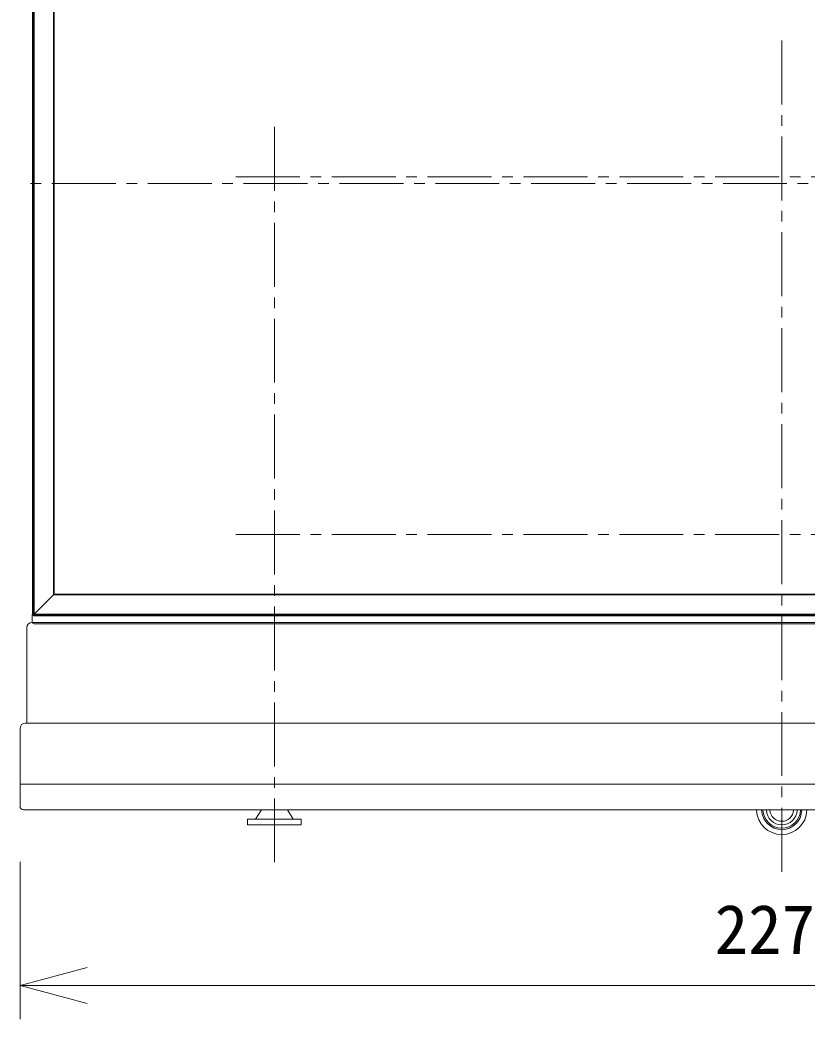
# Model space of a CAD drawing. Units: millimetres, scale not verified. Extents: x -62 to 62, y -56 to 57.
# Drawn here: x -48.41 to -19.09, y -11.03 to 26.16 of the extents above; entities that cross this region are included whole.
import ezdxf
from ezdxf.enums import TextEntityAlignment as Align

# ---------------------------------------------------------------- set-up
doc = ezdxf.new("R2010")
doc.units = ezdxf.units.MM
doc.header["$LTSCALE"] = 0.125
doc.linetypes.add('USER1', pattern=[28.575, 19.05, -3.175, 3.175, -3.175])
for name, color, linetype, lineweight in [('0-0_0', 7, 'Continuous', 18), ('0-4_SUNPO', 3, 'Continuous', 18), ('0-5_GAIKEI', 1, 'Continuous', 18)]:
    doc.layers.add(name, color=color, linetype=linetype, lineweight=lineweight)
doc.styles.add('ＭＳ ゴシック', font='')
doc.styles.get('ＭＳ ゴシック').set_extended_font_data('MS Gothic')

# ---------------------------------------------------------------- blocks, each defined once
blk = doc.blocks.new('_Open30')
at = {"layer": '0-0_0'}
blk.add_line((0, 0), (-1, 0), dxfattribs=at)
blk.add_lwpolyline([(-1, 0.26795), (0, 0), (-1, -0.26795)], dxfattribs=at)
blk = doc.blocks.new('D2')
at = {"layer": '0-4_SUNPO'}
for p, q in [((145.0923, 308.3168), (145.0923, 302.469)), ((201.8423, 308.3168), (201.8423, 302.469)), ((147.5923, 303.719), (199.3423, 303.719))]:
    blk.add_line(p, q, dxfattribs=at)
at = {"layer": '0-4_SUNPO', "xscale": 2.5, "yscale": 2.5, "rotation": 180}
blk.add_blockref('_Open30', (145.0923, 303.719), dxfattribs=at)
at = {"layer": '0-4_SUNPO', "xscale": 2.5, "yscale": 2.5}
blk.add_blockref('_Open30', (201.8423, 303.719), dxfattribs=at)
at = {"layer": '0-4_SUNPO', "color": 7, "style": 'ＭＳ ゴシック'}
blk.add_text('2270', height=1.833, dxfattribs=at).set_placement((170.9673, 304.344), align=Align.BOTTOM_LEFT)

msp = doc.modelspace()

# ---------------------------------------------------------------- linework, layer by layer
at = {"layer": '0-5_GAIKEI', "color": 7}
for p, q in [((-47.9452, 36.1265), (-47.9452, 4.0327)), ((-47.9577, 3.7621), (-47.9577, 4.0346)), ((-47.9577, 3.7371), (7.8923, 3.7371)), ((-47.9452, 4.0327), (-47.9452, 4.0327)), ((-47.9374, 4.0218), (-47.943, 4.0274)), ((-47.9024, 3.9868), (-47.9374, 4.0218)), ((-47.9025, 4.0343), (-47.9025, 4.0343)), ((-47.8827, 3.9846), (-47.8971, 3.9846)), ((-47.8956, 3.9924), (-47.8951, 3.9919)), ((-47.8954, 4.0273), (-47.8954, 4.0273)), ((7.8173, 3.9796), (-47.8827, 3.9796)), ((-48.1577, -0.0129), (-48.1577, 3.5371)), ((-48.4077, -3.1129), (-48.4077, -0.2129)), ((8.1423, -0.0129), (-48.2077, -0.0129)), ((-48.4077, -2.2879), (8.3423, -2.2879)), ((8.2173, -3.2379), (-48.2827, -3.2379))]:
    msp.add_line(p, q, dxfattribs=at)
at = {"layer": '0-5_GAIKEI'}
for p, q in [((-47.9025, 36.1248), (-47.9025, 4.0343)), ((-47.8848, 36.1142), (-47.8848, 4.0449)), ((-47.1681, 35.4024), (-47.1681, 4.7567)), ((-47.1504, 35.3848), (-47.1504, 4.7744)), ((-47.14, 35.3744), (-47.14, 4.7848)), ((-47.1327, 35.3671), (-47.1327, 4.7921)), ((7.1027, 4.7567), (-47.1681, 4.7567)), ((7.085, 4.7744), (-47.1504, 4.7744)), ((7.0746, 4.7848), (-47.14, 4.7848)), ((7.0673, 4.7921), (-47.1327, 4.7921)), ((-47.9374, 4.0342), (-47.9025, 4.0343)), ((-47.9025, 4.0343), (-47.8848, 4.0449)), ((-47.8954, 4.0273), (-47.8956, 3.9924)), ((-47.8848, 4.0449), (-47.8954, 4.0273)), ((-47.8823, 4.0273), (-47.8954, 4.0273)), ((-47.8951, 3.9919), (-47.8827, 3.9919)), ((-47.8848, 4.0449), (-47.8768, 4.0449)), ((7.8173, 4.0223), (-47.8827, 4.0223)), ((-47.8827, 3.9796), (-47.8827, 4.0214)), ((7.8173, 3.9869), (-47.8827, 3.9869)), ((7.8137, 4.0399), (-47.8791, 4.0399)), ((-47.8827, 3.6871), (7.8173, 3.6871)), ((-39.4146, -3.2379), (-39.6313, -3.5954)), ((-38.2341, -3.5954), (-38.4508, -3.2379)), ((-39.9327, -3.5954), (-39.9327, -3.7954)), ((-39.9327, -3.5954), (-37.9327, -3.5954)), ((-37.9327, -3.5954), (-37.9327, -3.7954)), ((-39.9327, -3.7954), (-37.9327, -3.7954))]:
    msp.add_line(p, q, dxfattribs=at)
at = {"layer": '0-5_GAIKEI', "color": 9, "linetype": 'USER1'}
for p, q in [((-20.0327, -5.5539), (-20.0327, 25.4858)), ((-38.9327, -5.1971), (-38.9327, 22.5582)), ((-40.3685, 20.3296), (0.031, 20.3296)), ((8.7365, 20.0796), (-48.411, 20.0796)), ((-40.3685, 7.0046), (0.031, 7.0046))]:
    msp.add_line(p, q, dxfattribs=at)
at = {"layer": '0-5_GAIKEI'}
for points in [[(-47.9374, 36.125), (-47.9379, 36.1245), (-47.9379, 4.0346), (-47.9374, 4.0342)], [(-47.1327, 4.7921), (-47.14, 4.7848), (-47.1504, 4.7744), (-47.1681, 4.7567), (-47.8681, 4.0567)], [(-47.9452, 4.0327), (-47.9451, 4.0327), (-47.945, 4.0327), (-47.9449, 4.0328), (-47.9447, 4.0328), (-47.9446, 4.0328), (-47.9445, 4.0329), (-47.9444, 4.0329), (-47.9443, 4.033), (-47.9442, 4.033), (-47.9441, 4.033), (-47.944, 4.0331), (-47.9439, 4.0331), (-47.9437, 4.0331), (-47.9436, 4.0332), (-47.9435, 4.0332), (-47.9434, 4.0332), (-47.9433, 4.0333), (-47.9432, 4.0333), (-47.9431, 4.0333), (-47.943, 4.0334), (-47.9428, 4.0334), (-47.9427, 4.0334), (-47.9426, 4.0335), (-47.9425, 4.0335), (-47.9424, 4.0335), (-47.9423, 4.0335), (-47.9422, 4.0336), (-47.9421, 4.0336), (-47.942, 4.0336), (-47.9418, 4.0337), (-47.9417, 4.0337), (-47.9416, 4.0337), (-47.9415, 4.0338), (-47.9414, 4.0338), (-47.9413, 4.0338), (-47.9412, 4.0338), (-47.941, 4.0339), (-47.9409, 4.0339), (-47.9408, 4.0339)], [(-47.9402, 4.0327), (-47.9404, 4.0326), (-47.9405, 4.0324), (-47.9407, 4.0323), (-47.9409, 4.0321), (-47.941, 4.0319), (-47.9412, 4.0318), (-47.9414, 4.0316), (-47.9415, 4.0314), (-47.9417, 4.0313), (-47.9418, 4.0311), (-47.942, 4.0309), (-47.9421, 4.0307), (-47.9422, 4.0305), (-47.9424, 4.0304), (-47.9425, 4.0302), (-47.9426, 4.03), (-47.9428, 4.0298), (-47.9429, 4.0296), (-47.943, 4.0294), (-47.9431, 4.0292), (-47.9432, 4.0289), (-47.9432, 4.0287), (-47.9433, 4.0285), (-47.9433, 4.0283), (-47.9433, 4.028), (-47.9432, 4.0278), (-47.9431, 4.0276), (-47.943, 4.0274)], [(-47.9408, 4.0339), (-47.9407, 4.034), (-47.9406, 4.034), (-47.9405, 4.034), (-47.9404, 4.0341), (-47.9403, 4.0341), (-47.9401, 4.0341), (-47.94, 4.0341), (-47.9399, 4.0342), (-47.9398, 4.0342), (-47.9397, 4.0342), (-47.9396, 4.0342), (-47.9395, 4.0343), (-47.9394, 4.0343), (-47.9392, 4.0343), (-47.9391, 4.0344), (-47.939, 4.0344), (-47.9389, 4.0344), (-47.9388, 4.0344), (-47.9387, 4.0345), (-47.9386, 4.0345), (-47.9384, 4.0345), (-47.9383, 4.0345), (-47.9382, 4.0346), (-47.9381, 4.0346), (-47.938, 4.0346), (-47.9379, 4.0346), (-47.9381, 4.0345), (-47.9382, 4.0344), (-47.9384, 4.0342), (-47.9386, 4.0341), (-47.9388, 4.0339), (-47.939, 4.0338), (-47.9392, 4.0336), (-47.9393, 4.0335), (-47.9395, 4.0334), (-47.9397, 4.0332), (-47.9399, 4.0331), (-47.94, 4.0329), (-47.9402, 4.0327)], [(-47.9374, 4.0342), (-47.937, 4.0334), (-47.9365, 4.0326), (-47.936, 4.0318), (-47.9356, 4.031), (-47.9351, 4.0302), (-47.9346, 4.0294), (-47.9341, 4.0287), (-47.9336, 4.0279), (-47.9331, 4.0271), (-47.9325, 4.0264), (-47.932, 4.0256), (-47.9315, 4.0249), (-47.9309, 4.0241), (-47.9304, 4.0234), (-47.9298, 4.0227), (-47.9293, 4.0219), (-47.9287, 4.0212), (-47.9281, 4.0205), (-47.9275, 4.0198), (-47.927, 4.0191), (-47.9264, 4.0184), (-47.9258, 4.0177), (-47.9252, 4.017), (-47.9246, 4.0163), (-47.924, 4.0156), (-47.9233, 4.0149), (-47.9227, 4.0142), (-47.9221, 4.0135), (-47.9215, 4.0129), (-47.9208, 4.0122), (-47.9202, 4.0115), (-47.9195, 4.0109), (-47.9189, 4.0102), (-47.9182, 4.0096), (-47.9176, 4.009), (-47.9169, 4.0083), (-47.9162, 4.0077), (-47.9156, 4.0071), (-47.9149, 4.0064)], [(-47.9149, 4.0064), (-47.9142, 4.0058), (-47.9135, 4.0052), (-47.9128, 4.0046), (-47.9121, 4.004), (-47.9114, 4.0034), (-47.9107, 4.0028), (-47.91, 4.0022), (-47.9093, 4.0017), (-47.9086, 4.0011), (-47.9078, 4.0005), (-47.9071, 4), (-47.9064, 3.9994), (-47.9056, 3.9988), (-47.9049, 3.9983), (-47.9041, 3.9978), (-47.9034, 3.9972), (-47.9026, 3.9967), (-47.9019, 3.9962), (-47.9011, 3.9957), (-47.9003, 3.9952), (-47.8996, 3.9947), (-47.8988, 3.9942), (-47.898, 3.9937), (-47.8972, 3.9933), (-47.8964, 3.9928), (-47.8956, 3.9924)], [(-47.8998, 4.0306), (-47.9, 4.0307), (-47.9001, 4.0308), (-47.9002, 4.031), (-47.9003, 4.0311), (-47.9004, 4.0312), (-47.9005, 4.0313), (-47.9006, 4.0314), (-47.9007, 4.0316), (-47.9008, 4.0317), (-47.9009, 4.0318), (-47.901, 4.0319), (-47.9011, 4.0321), (-47.9012, 4.0322), (-47.9013, 4.0323), (-47.9014, 4.0324), (-47.9014, 4.0326), (-47.9015, 4.0327), (-47.9016, 4.0328), (-47.9017, 4.033), (-47.9018, 4.0331), (-47.9019, 4.0332), (-47.902, 4.0334), (-47.902, 4.0335), (-47.9021, 4.0336), (-47.9022, 4.0338), (-47.9023, 4.0339), (-47.9024, 4.0341), (-47.9024, 4.0342), (-47.9025, 4.0343), (-47.9025, 4.0343), (-47.9025, 4.0343), (-47.9025, 4.0343), (-47.9025, 4.0343)], [(-47.9024, 3.9868), (-47.9022, 3.9867), (-47.902, 3.9866), (-47.9018, 3.9865), (-47.9015, 3.9865), (-47.9013, 3.9865), (-47.9011, 3.9865), (-47.9008, 3.9866), (-47.9006, 3.9867), (-47.9004, 3.9868), (-47.9002, 3.9869), (-47.9, 3.987), (-47.8998, 3.9871), (-47.8996, 3.9873), (-47.8994, 3.9874), (-47.8992, 3.9875), (-47.899, 3.9877), (-47.8989, 3.9878), (-47.8987, 3.988), (-47.8985, 3.9881), (-47.8983, 3.9883), (-47.8982, 3.9884), (-47.898, 3.9886), (-47.8978, 3.9887), (-47.8977, 3.9889), (-47.8975, 3.9891), (-47.8973, 3.9892), (-47.8972, 3.9894), (-47.897, 3.9896), (-47.8969, 3.9897), (-47.8967, 3.9899), (-47.8966, 3.9901), (-47.8964, 3.9903), (-47.8963, 3.9904), (-47.8961, 3.9906), (-47.896, 3.9908), (-47.8958, 3.991), (-47.8957, 3.9912), (-47.8956, 3.9913), (-47.8954, 3.9915)], [(-47.8954, 4.0273), (-47.8955, 4.0273), (-47.8955, 4.0273), (-47.8955, 4.0273), (-47.8956, 4.0273), (-47.8956, 4.0274), (-47.8957, 4.0274), (-47.8958, 4.0275), (-47.8959, 4.0275), (-47.896, 4.0276), (-47.8963, 4.0277), (-47.8964, 4.0278), (-47.8965, 4.0279), (-47.8967, 4.028), (-47.8968, 4.0281), (-47.8969, 4.0282), (-47.8971, 4.0282), (-47.8972, 4.0283), (-47.8973, 4.0284), (-47.8975, 4.0285), (-47.8976, 4.0286), (-47.8977, 4.0287), (-47.8978, 4.0288), (-47.898, 4.0289), (-47.8981, 4.029), (-47.8982, 4.0291), (-47.8983, 4.0292), (-47.8985, 4.0293), (-47.8986, 4.0294), (-47.8987, 4.0295), (-47.8988, 4.0296), (-47.8989, 4.0297), (-47.8991, 4.0298), (-47.8992, 4.0299), (-47.8993, 4.03), (-47.8994, 4.0301), (-47.8995, 4.0303), (-47.8996, 4.0304), (-47.8997, 4.0305), (-47.8998, 4.0306)], [(-47.8962, 3.9875), (-47.8963, 3.9874), (-47.8963, 3.9873), (-47.8963, 3.9872), (-47.8964, 3.987), (-47.8964, 3.9869), (-47.8964, 3.9868), (-47.8965, 3.9867), (-47.8965, 3.9866), (-47.8965, 3.9865), (-47.8965, 3.9864), (-47.8966, 3.9863), (-47.8966, 3.9861), (-47.8966, 3.986), (-47.8967, 3.9859), (-47.8967, 3.9858), (-47.8968, 3.9857), (-47.8968, 3.9856), (-47.8968, 3.9855), (-47.8969, 3.9854), (-47.8969, 3.9853), (-47.8969, 3.9851), (-47.897, 3.985), (-47.897, 3.9849), (-47.897, 3.9848), (-47.8971, 3.9847), (-47.8971, 3.9846)], [(-47.8951, 3.9919), (-47.8952, 3.9918), (-47.8952, 3.9917), (-47.8952, 3.9916), (-47.8952, 3.9914), (-47.8953, 3.9913), (-47.8953, 3.9912), (-47.8953, 3.9911), (-47.8953, 3.991), (-47.8954, 3.9909), (-47.8954, 3.9908), (-47.8954, 3.9907), (-47.8955, 3.9905), (-47.8955, 3.9904), (-47.8955, 3.9903), (-47.8955, 3.9902), (-47.8956, 3.9901), (-47.8956, 3.99), (-47.8956, 3.9899), (-47.8956, 3.9897), (-47.8957, 3.9896), (-47.8957, 3.9895), (-47.8957, 3.9894), (-47.8958, 3.9893), (-47.8958, 3.9892), (-47.8958, 3.9891), (-47.8958, 3.989), (-47.8959, 3.9888), (-47.8959, 3.9887), (-47.8959, 3.9886), (-47.896, 3.9885), (-47.896, 3.9884), (-47.896, 3.9883), (-47.896, 3.9882), (-47.8961, 3.9881), (-47.8961, 3.9879), (-47.8961, 3.9878), (-47.8962, 3.9877), (-47.8962, 3.9876), (-47.8962, 3.9875)], [(-47.8954, 3.9915), (-47.8953, 3.9917), (-47.8951, 3.9919)]]:
    msp.add_lwpolyline(points, dxfattribs=at)
at = {"layer": '0-5_GAIKEI', "color": 7}
for centre, radius, start, end in [((-47.9577, 3.5371), 0.2, 90, 180), ((-47.9377, 4.0327), 0.0075, 180, 225), ((-47.8971, 3.9921), 0.0075, 225, 270), ((-48.2077, -0.2129), 0.2, 90, 180), ((-48.2827, -3.1129), 0.125, 180, 270)]:
    msp.add_arc(centre, radius, start, end, dxfattribs=at)
at = {"layer": '0-5_GAIKEI'}
for centre, radius, start, end in [((-47.8827, 3.7621), 0.075, 180, 270), ((-47.8327, 4.0214), 0.05, 135, 180.00002), ((-20.0327, -3.2254), 0.9375, 181.98665, 358.01335), ((-20.0327, -3.2254), 0.75, 182.4836, 357.5164), ((-20.0327, -3.2254), 0.7, 182.66112, 357.33888), ((-20.0327, -3.2254), 0.575, 183.24018, 356.75982), ((-20.0327, -3.2254), 0.4425, 184.21196, 355.78804)]:
    msp.add_arc(centre, radius, start, end, dxfattribs=at)
for centre, start_param, end_param in [((-47.925, 4.0342), 5.2359878, 6.2831853), ((-47.8956, 4.0047), 0, 1.0471976)]:
    msp.add_ellipse(centre, major_axis=(-0.0124, -0.0124), ratio=0.57735, start_param=start_param, end_param=end_param, dxfattribs=at)

# ---------------------------------------------------------------- block references
at = {"layer": '0-4_SUNPO'}
msp.add_blockref('D2', (-193.5, -313.5), dxfattribs=at)

doc.saveas('drawing.dxf')
